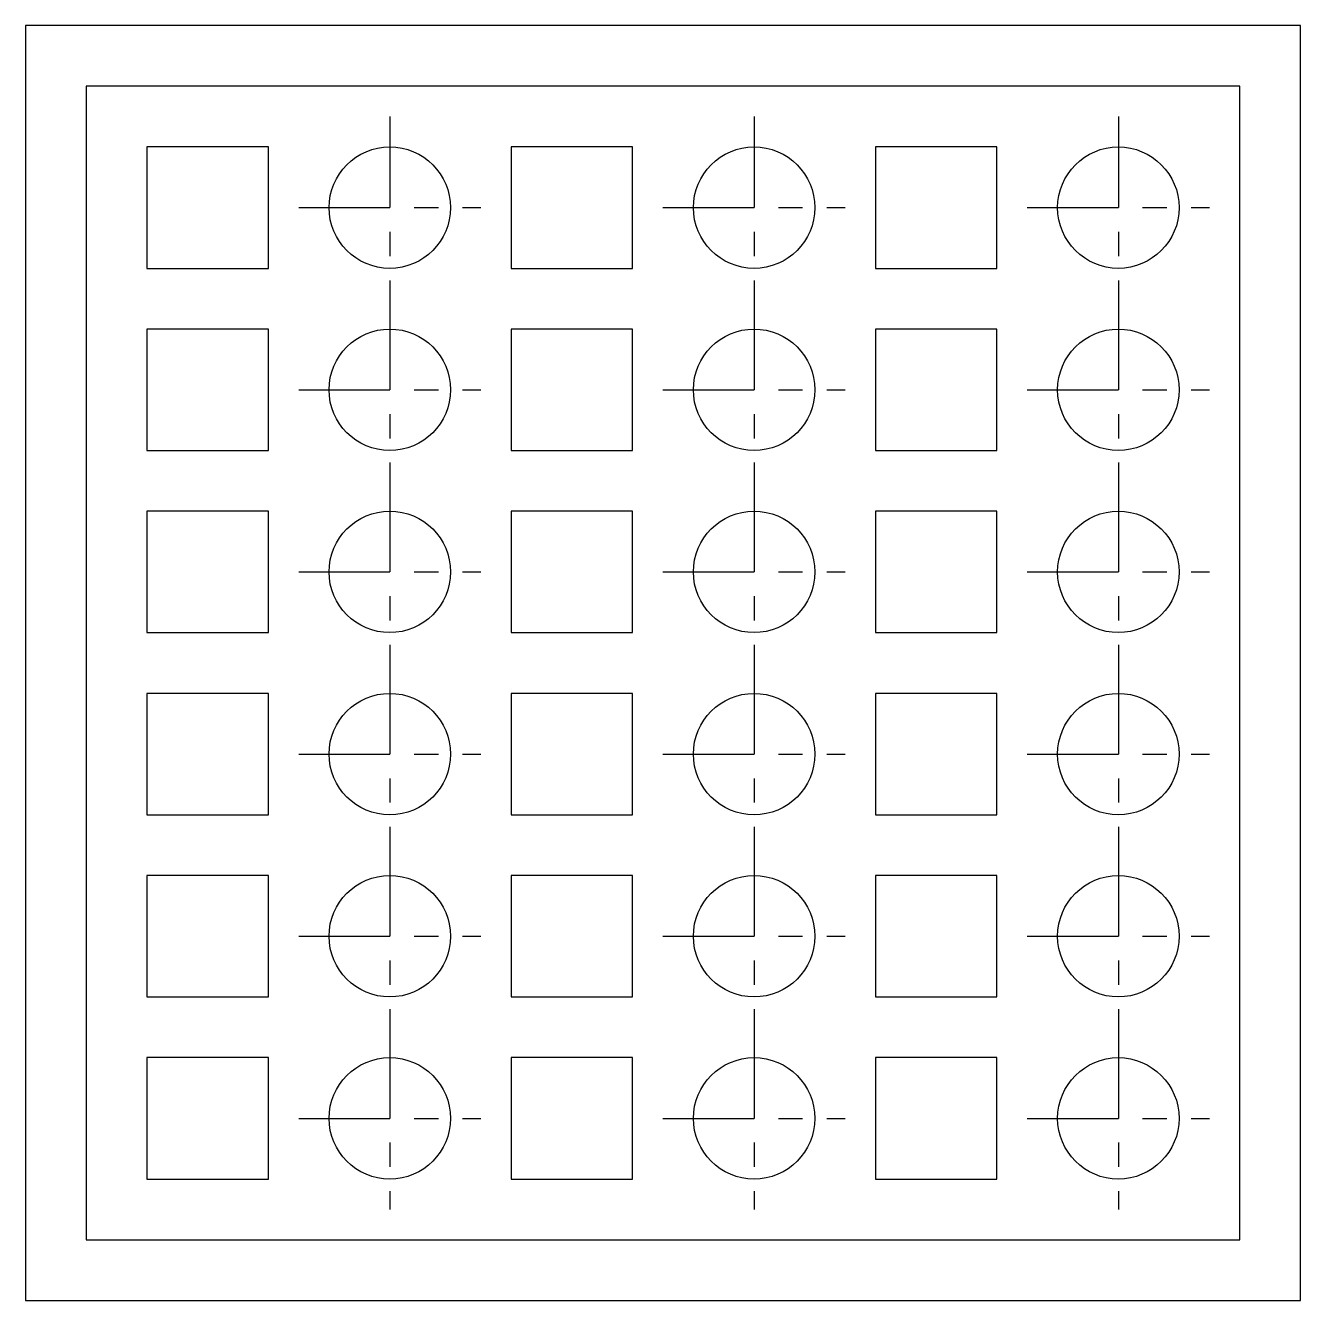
# Model space of a CAD drawing. Header units: inches. Extents: x 1 to 6.25, y 1 to 6.25.
import ezdxf

# ---------------------------------------------------------------- set-up
doc = ezdxf.new("R2010")
doc.units = ezdxf.units.IN
doc.header["$MEASUREMENT"] = 0
doc.linetypes.add('CENTER2', pattern=[1.125, 0.75, -0.125, 0.125, -0.125])
doc.layers.add('center', color=4, linetype='CENTER2')

# ---------------------------------------------------------------- blocks, each defined once
blk = doc.blocks.new('*U2')
blk.add_lwpolyline([(-0.6875, -0.25), (-0.1875, -0.25), (-0.1875, 0.25), (-0.6875, 0.25)], close=True)
blk.add_circle((0.3125, 0), 0.25)
at = {"layer": 'center', "ltscale": 0.5}
for p, q in [((0.3125, 0.375), (0.3125, -0.375)), ((-0.0625, 0), (0.6875, 0))]:
    blk.add_line(p, q, dxfattribs=at)
blk = doc.blocks.new('*U3')
at = {"color": 0, "linetype": 'ByBlock', "lineweight": -2, "transparency": 16777216}
for p in [(0, 3.75), (1.5, 3.75), (3, 3.75), (0, 3), (1.5, 3), (3, 3), (0, 2.25), (1.5, 2.25), (3, 2.25), (0, 1.5), (1.5, 1.5), (3, 1.5), (0, 0.75), (1.5, 0.75), (3, 0.75), (0, 0), (1.5, 0), (3, 0)]:
    blk.add_blockref('*U2', p, dxfattribs=at)

msp = doc.modelspace()

# ---------------------------------------------------------------- linework, layer by layer
for points in [[(1, 1), (6.25, 1), (6.25, 6.25), (1, 6.25)], [(1.25, 1.25), (6, 1.25), (6, 6), (1.25, 6)]]:
    msp.add_lwpolyline(points, close=True)

# ---------------------------------------------------------------- block references
msp.add_blockref('*U3', (2.1875, 1.75))

doc.saveas('drawing.dxf')
